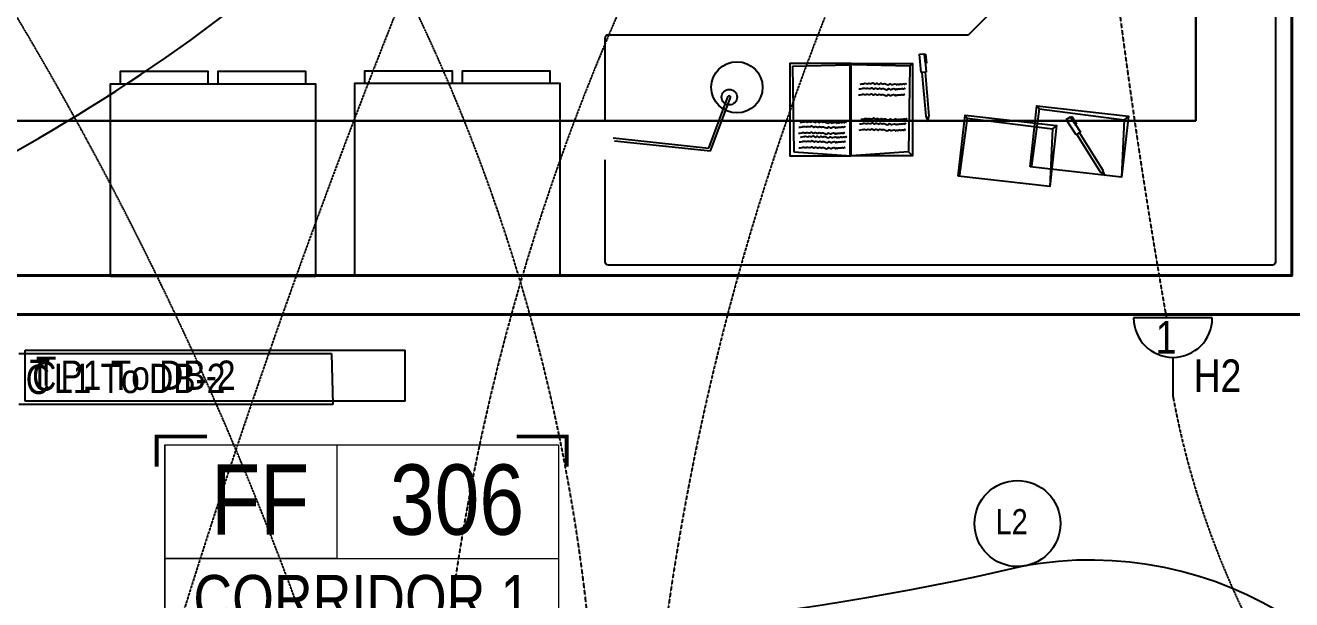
# Model space of a CAD drawing. Header units: inches. Extents: x 23642 to 146359, y -5490 to 33031.
# Drawn here: x 60472 to 64179, y 20761 to 22441 of the extents above; entities that cross this region are included whole.
import ezdxf
from ezdxf.enums import TextEntityAlignment as Align

# ---------------------------------------------------------------- set-up
doc = ezdxf.new("R2010")
doc.units = ezdxf.units.IN
doc.header["$LTSCALE"] = 5
doc.header["$MEASUREMENT"] = 0
doc.linetypes.add('Hidden (½x)', pattern=[0.1875, 0.125, -0.0625])
for name, color, linetype, lineweight in [('00-wall15-20', 30, 'Continuous', 40), ('00_Annotation', 231, 'Continuous', 15), ('_att-Text', 241, 'Continuous', 20)]:
    doc.layers.add(name, color=color, linetype=linetype, lineweight=lineweight)
for name, color, linetype in [('furn', 7, 'Continuous'), ('Lighting', 3, 'Continuous'), ('LowPower', 4, 'Continuous'), ('Power', 2, 'Continuous')]:
    doc.layers.add(name, color=color, linetype=linetype)
doc.styles.add('ROMANS', font='')
doc.styles.add('STYLE5', font='', dxfattribs={"height": 20})
doc.styles.get('ROMANS').set_extended_font_data('Arial Narrow')
doc.styles.get('STYLE5').set_extended_font_data('Arial Narrow')

# ---------------------------------------------------------------- blocks, each defined once
blk = doc.blocks.new('ROOM TAG')
at = {"layer": '00_Annotation', "lineweight": 25, "const_width": 10}
for points in [[(-332.6, 312.4), (-461.2, 312.4), (-461.2, 235.1)], [(460.5, 312.4), (589.1, 312.4), (589.1, 235.1)], [(-332.6, -229.2), (-461.2, -229.2), (-461.2, -152)], [(460.5, -229.2), (589.1, -229.2), (589.1, -152)]]:
    blk.add_lwpolyline(points, dxfattribs=at)
at = {"layer": '00_Annotation'}
blk.add_lwpolyline([(-440.2, 291.4), (568.1, 291.4), (568.1, -208.2), (-440.2, -208.2)], close=True, dxfattribs=at)
blk.add_lwpolyline([(-440.2, 291.4), (-440.2, -208.2)], dxfattribs=at)
at = {"layer": '_att-Text', "transparency": 33554687}
for points in [[(-440.2, 291.4), (568.1, 291.4)], [(-440.2, 0), (568.1, 0)]]:
    blk.add_lwpolyline(points, dxfattribs=at)
blk.add_lwpolyline([(-440.2, 291.4), (0, 291.4), (0, 0), (-440.2, 0)], close=True, dxfattribs=at)
at = {"layer": '00_Annotation', "style": 'STYLE5'}
for tag, height, p in [('FL', 180, (-196.6, 150.8)), ('#', 180, (307.8, 150.8)), ('NAME', 120, (64, -102.2))]:
    blk.add_attdef(tag, text='', height=height, dxfattribs=at).set_placement(p, align=Align.MIDDLE_CENTER)
blk = doc.blocks.new('NIGHTSTAND0_46M')
at = {"color": 0, "linetype": 'Continuous'}
for points in [[(217.9, 430.3), (217.9, 457.2), (21.4, 457.2), (21.4, 430.3)], [(435.8, 430.3), (435.8, 457.2), (239.3, 457.2), (239.3, 430.3)]]:
    blk.add_lwpolyline(points, dxfattribs=at)
blk.add_lwpolyline([(0, 0), (0, 430.3), (457.2, 430.3), (457.2, 0)], close=True, dxfattribs=at)

msp = doc.modelspace()

# ---------------------------------------------------------------- linework, layer by layer
at = {"layer": '00-wall15-20'}
msp.add_lwpolyline([(66965.14427, 26166.37528), (66965.14427, 26257.80385), (62722.28713, 26257.80385), (62722.28713, 26166.37528), (64179.42999, 26166.37528), (64179.42999, 21709.23242), (59636.57285, 21709.23242), (59636.57285, 21594.94671), (64350.85856, 21594.94671), (64350.85856, 21594.94671), (65608.00142, 21594.94671), (65608.00142, 21509.23242), (65722.28713, 21509.23242), (65722.28713, 22623.51813), (65608.00142, 22623.51813), (65608.00142, 21709.23242), (64293.7157, 21709.23242), (64293.7157, 26166.37528), (66965.14427, 26166.37528)], dxfattribs=at)
at = {"layer": 'furn'}
for p, q in [((63457.92334, 22638.46512), (63233.39584, 22413.76471)), ((63089.76702, 22356.7918), (63104.44126, 22358.12498)), ((63094.628, 22303.28704), (63089.76702, 22356.7918)), ((63103.67785, 22356.54464), (63107.50101, 22356.89198)), ((63103.67785, 22356.54464), (63106.05015, 22330.43271)), ((63104.44126, 22358.12498), (63109.311, 22304.5239)), ((63107.50101, 22356.89198), (63109.87331, 22330.78005)), ((62718.16556, 22322.27731), (62885.97889, 22326.25449)), ((62718.16556, 22322.27731), (62721.48212, 22071.04694)), ((62885.97889, 22326.25449), (62885.97889, 22059.92511)), ((62893.30756, 22326.25449), (62889.67055, 22329.40296)), ((63061.12089, 22322.27731), (62893.30756, 22326.25449)), ((63061.12089, 22322.27731), (63057.80434, 22071.04694)), ((63069.40356, 22329.5656), (63061.12089, 22322.27731)), ((63106.05015, 22330.43271), (63109.87331, 22330.78005)), ((63097.02059, 22303.50441), (63094.628, 22303.28704)), ((63097.02059, 22303.50441), (63108.68408, 22175.12465)), ((63109.311, 22304.5239), (63097.02934, 22303.4081)), ((63105.97175, 22304.31764), (63117.63523, 22175.93788)), ((62473.28711, 22081.82467), (62529.98421, 22234.21776)), ((62477.4867, 22073.79352), (62535.13632, 22226.85297)), ((63108.68408, 22175.12465), (63115.11102, 22159.25702)), ((63115.11102, 22159.25702), (63117.63523, 22175.93788)), ((63223.26278, 22178.90394), (63229.57518, 22169.85545)), ((63440.05518, 22196.56631), (63417.26438, 22030.26024)), ((63440.05518, 22196.56631), (63433.74277, 22205.61481)), ((63440.05518, 22196.56631), (63689.32517, 22165.06754)), ((63519.66293, 22166.0879), (63532.12176, 22173.95481)), ((63532.12176, 22173.95481), (63560.85749, 22128.44605)), ((63532.16142, 22172.20019), (63535.40738, 22174.2498)), ((63532.16142, 22172.20019), (63546.16012, 22150.03045)), ((63535.40738, 22174.2498), (63549.40608, 22152.08006)), ((63701.67883, 22175.3449), (63689.32517, 22165.06754)), ((63229.57518, 22169.85545), (63206.78438, 22003.54937)), ((63229.57518, 22169.85545), (63478.84517, 22138.35668)), ((63478.84517, 22138.35668), (63471.01889, 21970.01)), ((63491.19883, 22148.63404), (63478.84517, 22138.35668)), ((63548.34702, 22120.66091), (63519.66293, 22166.0879)), ((63546.16012, 22150.03045), (63549.40608, 22152.08006)), ((63689.32517, 22165.06754), (63681.49889, 21996.72087)), ((62193.42227, 22112.18616), (62473.28711, 22081.82467)), ((62196.53115, 22103.75293), (62477.4867, 22073.79352)), ((63550.3784, 22121.94358), (63548.34702, 22120.66091)), ((63550.3784, 22121.94358), (63619.20324, 22012.94569)), ((63560.85749, 22128.44605), (63550.43003, 22121.86181)), ((63557.97817, 22126.74233), (63626.80301, 22017.74444)), ((62721.48212, 22071.04694), (62889.64323, 22059.92511)), ((63057.80434, 22071.04694), (62889.64323, 22059.92511)), ((63069.40356, 22059.92511), (63057.80434, 22071.04694)), ((63417.26438, 22030.26024), (63413.72752, 22026.99966)), ((63206.78438, 22003.54937), (63203.24752, 22000.28879)), ((63619.20324, 22012.94569), (63632.1488, 22001.74303)), ((63632.1488, 22001.74303), (63626.80301, 22017.74444))]:
    msp.add_line(p, q, dxfattribs=at)
for points in [[(63457.92334, 22638.46512), (63457.92334, 23960.32802, -0.4142135624), (63466.91136, 23969.31604), (64123.03656, 23969.31604, -0.4142135624), (64132.02458, 23960.32802), (64132.02458, 22404.7767)], [(62170.06331, 22166.16097), (62170.06331, 22404.7767, -0.4142135624), (62179.05133, 22413.76471), (63233.39584, 22413.76471)], [(64132.02458, 22404.7767), (64132.02458, 21748.65149, -0.4142135624), (64123.03656, 21739.66348), (62179.05133, 21739.66348, -0.4142135624), (62170.06331, 21748.65149), (62170.06331, 22047.47689)]]:
    msp.add_lwpolyline(points, format="xyb", dxfattribs=at)
for points in [[(62889.64323, 22329.5656), (62709.8829, 22329.5656), (62709.8829, 22059.92511), (62889.64323, 22059.92511)], [(62889.64323, 22329.5656), (63069.40356, 22329.5656), (63069.40356, 22059.92511), (62889.64323, 22059.92511)], [(63203.08284, 22000.27991), (63223.26278, 22178.90394), (63491.19883, 22148.63404), (63471.01889, 21970.01)], [(63413.56284, 22026.99077), (63433.74277, 22205.61481), (63701.67883, 22175.3449), (63681.49889, 21996.72087)]]:
    msp.add_lwpolyline(points, close=True, dxfattribs=at)
for centre, radius in [((62555.37289, 22259.94755), 75.05563), ((62533.12669, 22231.04561), 22.64668)]:
    msp.add_circle(centre, radius, dxfattribs=at)
msp.add_arc((62532.56027, 22230.53537), 4.49401, 304.97511878, 124.97511878, dxfattribs=at)
for points in [[(62912.63734, 22255.5073), (62921.83768, 22256.65649), (62926.43786, 22257.80587), (62933.54006, 22256.51727), (62937.93814, 22257.80587), (62945.04034, 22256.51727), (62949.43842, 22258.95524), (62956.54062, 22255.3679), (62959.78844, 22257.80587), (62969.19088, 22255.3679), (62972.43899, 22257.80587), (62978.39122, 22255.3679), (62980.48907, 22256.65649), (62996.67306, 22253.96822), (62998.77092, 22256.40619), (63003.57318, 22253.96822), (63017.3734, 22255.11759), (63019.67363, 22252.81903), (63021.77148, 22255.25682), (63025.22169, 22254.10763), (63027.52163, 22255.25682), (63035.72504, 22255.44509), (63040.17188, 22256.40619), (63043.62208, 22255.25682), (63045.92202, 22257.55557), (63047.07199, 22256.40619), (63048.22226, 22256.40619)], [(62916.37471, 22269.5135), (62925.57505, 22270.66269), (62930.17523, 22271.81207), (62937.27743, 22270.52347), (62941.67551, 22271.81207), (62948.77771, 22270.52347), (62953.1758, 22272.96144), (62960.278, 22269.37409), (62963.52582, 22271.81207), (62972.92825, 22269.37409), (62976.17636, 22271.81207), (62982.1286, 22269.37409), (62984.22645, 22270.66269), (63000.41044, 22267.97442), (63002.50829, 22270.41239), (63007.31055, 22267.97442), (63021.11077, 22269.12379), (63023.41101, 22266.82523), (63025.50886, 22269.26302), (63028.95906, 22268.11382), (63031.259, 22269.26302), (63039.46241, 22269.45129), (63043.90925, 22270.41239), (63047.35945, 22269.26302), (63049.65939, 22271.56177), (63050.80936, 22270.41239), (63051.95963, 22270.41239)], [(62911.70299, 22237.76612), (62920.90334, 22238.91531), (62925.50351, 22240.06469), (62932.60571, 22238.77609), (62937.0038, 22240.06469), (62944.106, 22238.77609), (62948.50408, 22241.21406), (62955.60628, 22237.62671), (62958.8541, 22240.06469), (62968.25654, 22237.62671), (62971.50465, 22240.06469), (62977.45688, 22237.62671), (62979.55473, 22238.91531), (62995.73872, 22236.22704), (62997.83657, 22238.66501), (63002.63883, 22236.22704), (63016.43906, 22237.37641), (63018.73929, 22235.07785), (63020.83714, 22237.51564), (63024.28734, 22236.36644), (63026.58728, 22237.51564), (63034.79069, 22237.70391), (63039.23754, 22238.66501), (63042.68774, 22237.51564), (63044.98768, 22239.81439), (63046.13765, 22238.66501), (63047.28791, 22238.66501)], [(62918.2434, 22166.80124), (62927.44374, 22167.95043), (62932.04391, 22169.09981), (62939.14611, 22167.81121), (62943.5442, 22169.09981), (62950.6464, 22167.81121), (62955.04448, 22170.24918), (62962.14668, 22166.66184), (62965.3945, 22169.09981), (62974.79694, 22166.66184), (62978.04505, 22169.09981), (62983.99728, 22166.66184), (62986.09513, 22167.95043), (63002.27912, 22165.26216), (63004.37697, 22167.70013), (63009.17924, 22165.26216), (63022.97946, 22166.41153), (63025.27969, 22164.11297), (63027.37754, 22166.55076), (63030.82774, 22165.40156), (63033.12768, 22166.55076), (63041.3311, 22166.73903), (63045.77794, 22167.70013), (63049.22814, 22166.55076), (63051.52808, 22168.84951), (63052.67805, 22167.70013), (63053.82831, 22167.70013)], [(62736.98248, 22143.45761), (62746.18282, 22144.6068), (62750.78299, 22145.75618), (62757.88519, 22144.46758), (62762.28328, 22145.75618), (62769.38548, 22144.46758), (62773.78356, 22146.90555), (62780.88576, 22143.3182), (62784.13358, 22145.75618), (62793.53602, 22143.3182), (62796.78413, 22145.75618), (62802.73636, 22143.3182), (62804.83421, 22144.6068), (62821.0182, 22141.91853), (62823.11605, 22144.3565), (62827.91831, 22141.91853), (62841.71854, 22143.0679), (62844.01877, 22140.76934), (62846.11662, 22143.20713), (62849.56682, 22142.05793), (62851.86676, 22143.20713), (62860.07017, 22143.3954), (62864.51702, 22144.3565), (62867.96722, 22143.20713), (62870.26716, 22145.50588), (62871.41713, 22144.3565), (62872.56739, 22144.3565)], [(62740.71985, 22157.46381), (62749.92019, 22158.613), (62754.52037, 22159.76238), (62761.62257, 22158.47378), (62766.02065, 22159.76238), (62773.12285, 22158.47378), (62777.52093, 22160.91175), (62784.62313, 22157.3244), (62787.87095, 22159.76238), (62797.27339, 22157.3244), (62800.5215, 22159.76238), (62806.47373, 22157.3244), (62808.57158, 22158.613), (62824.75557, 22155.92473), (62826.85343, 22158.3627), (62831.65569, 22155.92473), (62845.45591, 22157.0741), (62847.75614, 22154.77554), (62849.85399, 22157.21332), (62853.3042, 22156.06413), (62855.60414, 22157.21332), (62863.80755, 22157.4016), (62868.25439, 22158.3627), (62871.70459, 22157.21332), (62874.00453, 22159.51207), (62875.1545, 22158.3627), (62876.30477, 22158.3627)], [(62913.57168, 22135.05386), (62922.77203, 22136.20305), (62927.3722, 22137.35243), (62934.4744, 22136.06383), (62938.87248, 22137.35243), (62945.97468, 22136.06383), (62950.37277, 22138.5018), (62957.47497, 22134.91446), (62960.72279, 22137.35243), (62970.12522, 22134.91446), (62973.37334, 22137.35243), (62979.32557, 22134.91446), (62981.42342, 22136.20305), (62997.60741, 22133.51478), (62999.70526, 22135.95275), (63004.50752, 22133.51478), (63018.30774, 22134.66415), (63020.60798, 22132.36559), (63022.70583, 22134.80338), (63026.15603, 22133.65418), (63028.45597, 22134.80338), (63036.65938, 22134.99165), (63041.10622, 22135.95275), (63044.55643, 22134.80338), (63046.85637, 22137.10213), (63048.00633, 22135.95275), (63049.1566, 22135.95275)], [(62914.50602, 22152.79504), (62923.70637, 22153.94423), (62928.30654, 22155.09361), (62935.40874, 22153.80501), (62939.80683, 22155.09361), (62946.90903, 22153.80501), (62951.30711, 22156.24298), (62958.40931, 22152.65564), (62961.65713, 22155.09361), (62971.05957, 22152.65564), (62974.30768, 22155.09361), (62980.25991, 22152.65564), (62982.35776, 22153.94423), (62998.54175, 22151.25596), (63000.6396, 22153.69393), (63005.44186, 22151.25596), (63019.24209, 22152.40533), (63021.54232, 22150.10677), (63023.64017, 22152.54456), (63027.09037, 22151.39537), (63029.39031, 22152.54456), (63037.59372, 22152.73283), (63042.04057, 22153.69393), (63045.49077, 22152.54456), (63047.79071, 22154.84331), (63048.94068, 22153.69393), (63050.09094, 22153.69393)], [(62736.04813, 22125.71643), (62745.24848, 22126.86562), (62749.84865, 22128.015), (62756.95085, 22126.7264), (62761.34893, 22128.015), (62768.45114, 22126.7264), (62772.84922, 22129.16437), (62779.95142, 22125.57702), (62783.19924, 22128.015), (62792.60167, 22125.57702), (62795.84979, 22128.015), (62801.80202, 22125.57702), (62803.89987, 22126.86562), (62820.08386, 22124.17735), (62822.18171, 22126.61532), (62826.98397, 22124.17735), (62840.7842, 22125.32672), (62843.08443, 22123.02815), (62845.18228, 22125.46594), (62848.63248, 22124.31675), (62850.93242, 22125.46594), (62859.13583, 22125.65422), (62863.58267, 22126.61532), (62867.03288, 22125.46594), (62869.33282, 22127.76469), (62870.48279, 22126.61532), (62871.63305, 22126.61532)], [(62737.91682, 22100.50518), (62747.11716, 22101.65437), (62751.71734, 22102.80375), (62758.81954, 22101.51515), (62763.21762, 22102.80375), (62770.31982, 22101.51515), (62774.7179, 22103.95312), (62781.82011, 22100.36577), (62785.06793, 22102.80375), (62794.47036, 22100.36577), (62797.71847, 22102.80375), (62803.6707, 22100.36577), (62805.76856, 22101.65437), (62821.95255, 22098.9661), (62824.0504, 22101.40407), (62828.85266, 22098.9661), (62842.65288, 22100.11547), (62844.95311, 22097.81691), (62847.05096, 22100.25469), (62850.50117, 22099.1055), (62852.80111, 22100.25469), (62861.00452, 22100.44297), (62865.45136, 22101.40407), (62868.90156, 22100.25469), (62871.2015, 22102.55344), (62872.35147, 22101.40407), (62873.50174, 22101.40407)], [(62741.65419, 22114.51138), (62750.85454, 22115.66057), (62755.45471, 22116.80995), (62762.55691, 22115.52135), (62766.95499, 22116.80995), (62774.05719, 22115.52135), (62778.45528, 22117.95932), (62785.55748, 22114.37197), (62788.8053, 22116.80995), (62798.20773, 22114.37197), (62801.45585, 22116.80995), (62807.40808, 22114.37197), (62809.50593, 22115.66057), (62825.68992, 22112.97229), (62827.78777, 22115.41027), (62832.59003, 22112.97229), (62846.39025, 22114.12167), (62848.69049, 22111.8231), (62850.78834, 22114.26089), (62854.23854, 22113.1117), (62856.53848, 22114.26089), (62864.74189, 22114.44917), (62869.18873, 22115.41027), (62872.63894, 22114.26089), (62874.93888, 22116.55964), (62876.08884, 22115.41027), (62877.23911, 22115.41027)], [(62736.98248, 22082.764), (62746.18282, 22083.91319), (62750.78299, 22085.06257), (62757.88519, 22083.77397), (62762.28328, 22085.06257), (62769.38548, 22083.77397), (62773.78356, 22086.21194), (62780.88576, 22082.62459), (62784.13358, 22085.06257), (62793.53602, 22082.62459), (62796.78413, 22085.06257), (62802.73636, 22082.62459), (62804.83421, 22083.91319), (62821.0182, 22081.22491), (62823.11605, 22083.66289), (62827.91831, 22081.22491), (62841.71854, 22082.37429), (62844.01877, 22080.07572), (62846.11662, 22082.51351), (62849.56682, 22081.36432), (62851.86676, 22082.51351), (62860.07017, 22082.70179), (62864.51702, 22083.66289), (62867.96722, 22082.51351), (62870.26716, 22084.81226), (62871.41713, 22083.66289), (62872.56739, 22083.66289)]]:
    msp.add_spline(points, degree=3, dxfattribs=at)
at = {"layer": 'Lighting', "linetype": 'Continuous', "lineweight": 30}
for p in [(63899.29367, 25931.96396), (57294.27202, 22162.39464)]:
    msp.add_line(p, (63899.29367, 22162.39464), dxfattribs=at)
at = {"layer": 'Lighting'}
for p, q in [((60453.22423, 21481.09267), (61368.28047, 21481.09267)), ((61368.28047, 21481.09267), (61372.30418, 21332.27579)), ((61372.30418, 21332.27579), (60453.22423, 21332.27579))]:
    msp.add_line(p, q, dxfattribs=at)
msp.add_circle((63376.72335, 20983.70013), 125.93297, dxfattribs=at)
for centre, radius, start, end in [((57940.85588, 26573.70009), 5149.97833, 296.50046447, 327.81332536), ((61483.14432, 29204.55137), 8561.22029, 254.599408655, 282.874003178), ((63588.55392, 19785.56771), 1091.07031, 13.83451619, 100.45039115)]:
    msp.add_arc(centre, radius, start, end, dxfattribs=at)
at = {"layer": 'LowPower', "linetype": 'Hidden (½x)', "transparency": 33554687}
for centre, radius, start, end in [((68220.4111, 19848.62802), 6562.03332, 110.633835286, 175.724841165), ((84321.47621, 13416.01483), 24502.26351, 149.351115386, 163.59077547), ((69945.12033, 19648.75535), 7668.37506, 125.303565428, 174.848518412), ((51592.64074, 17185.60445), 10309.72896, 17.798078834, 57.29333737), ((56682.90817, 20127.70331), 5466.17954, 2.19742847, 84.76442)]:
    msp.add_arc(centre, radius, start, end, dxfattribs=at)
at = {"layer": 'Power'}
for p, q in [((63947.09839, 21585.02957), (63716.82311, 21585.02957)), ((60472.04619, 21490.52726), (61583.64468, 21490.52726)), ((60472.04619, 21341.71039), (60472.04619, 21490.52726)), ((61583.64468, 21341.71039), (61583.64468, 21490.52726)), ((63831.96075, 21469.89192), (63831.96075, 21354.75428)), ((61583.64468, 21341.71039), (60472.04619, 21341.71039))]:
    msp.add_line(p, q, dxfattribs=at)
at = {"layer": 'Power', "linetype": 'Hidden (½x)'}
for centre, radius, start, end in [((83460.66182, 25055.19608), 19952.06635, 178.13126376, 190.016115667), ((66291.56968, 21812.60043), 2501.85915, 190.54468843, 255.09259976)]:
    msp.add_arc(centre, radius, start, end, dxfattribs=at)
at = {"layer": 'Power'}
msp.add_arc((63831.96075, 21585.02957), 115.13764, 180, 0, dxfattribs=at)

# ---------------------------------------------------------------- block references
at = {"xscale": 1.311788174190305, "yscale": 1.311788174190305, "zscale": 1.311788174190305}
for p in [(60721.62254, 21706.13154), (61436.75045, 21707.6527)]:
    msp.add_blockref('NIGHTSTAND0_46M', p, dxfattribs=at)
at = {"layer": '_att-Text', "transparency": 33554687, "xscale": 1.142857142857144, "yscale": 1.142857142857144, "zscale": 1.142857142857144}
msp.add_blockref('ROOM TAG', (61383.96899, 20881.35568), dxfattribs=at).add_auto_attribs({'#': '306', 'FL': 'FF', 'NAME': 'CORRIDOR 1'})

# ---------------------------------------------------------------- texts
at = {"layer": 'Lighting', "style": 'ROMANS'}
for s, height, p in [('C', 85.66789, (60473.28562, 21362.74579)), ('T', 85.66789, (60484.25381, 21377.13532)), ('L1 To DB-2', 85.66789, (60556.09016, 21365.374)), ('L2', 73.383014, (63313.03348, 20952.45893))]:
    msp.add_text(s, height=height, dxfattribs=at).set_placement(p)
at = {"layer": 'Power', "style": 'ROMANS'}
for s, height, p in [('1', 95.18654, (63781.10728, 21481.03916)), ('T', 85.66789, (60503.07446, 21386.57098)), ('C', 85.66789, (60492.10627, 21372.18145)), ('P1 To DB-2', 85.66789, (60574.91081, 21374.80965)), ('H2', 95.186544, (63892.72974, 21368.57257))]:
    msp.add_text(s, height=height, dxfattribs=at).set_placement(p)

doc.saveas('drawing.dxf')
